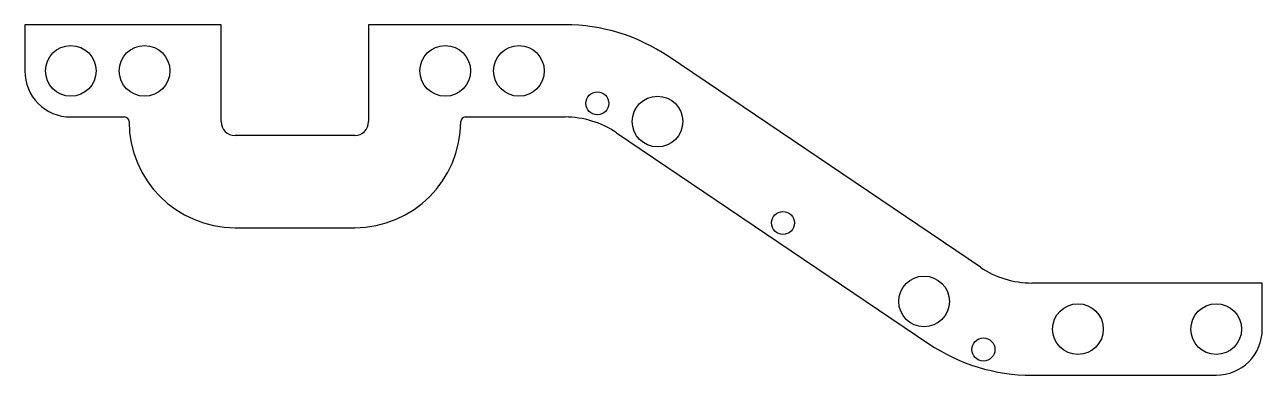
# Model space of a CAD drawing. Header units: millimetres. Extents: x -29 to 105, y -38 to 0.
import ezdxf

# ---------------------------------------------------------------- set-up
doc = ezdxf.new("R2010")
doc.units = ezdxf.units.MM
doc.layers.get('0').update_dxf_attribs({"linetype": 'CONTINUOUS'})

msp = doc.modelspace()

# ---------------------------------------------------------------- linework, layer by layer
for p, q in [((-8, 0), (-29.32, 0)), ((-8, -10.5), (-8, 0)), ((29.32, 0), (8, 0)), ((8, 0), (8, -10.5)), ((-29.32, 0), (-29.32, -5)), ((74.41, -26.29), (40.51, -3.42)), ((-24.32, -10), (-18.5, -10)), ((18.5, -10), (29.32, -10)), ((6.5, -12), (-6.5, -12)), ((34.91, -11.71), (68.81, -34.58)), ((-6.5, -22), (6.5, -22)), ((105, -28), (80, -28)), ((105, -33), (105, -28)), ((80, -38), (100, -38))]:
    msp.add_line(p, q)
for centre, radius in [((-24.32, -5), 2.75), ((-16.32, -5), 2.75), ((16.32, -5), 2.75), ((24.32, -5), 2.75), ((32.83, -8.52), 1.25), ((39.36, -10.49), 2.75), ((52.98, -21.49), 1.25), ((68.29, -30), 2.75), ((85, -33), 2.75), ((100, -33), 2.75), ((74.74, -35.21), 1.25)]:
    msp.add_circle(centre, radius)
for centre, radius, start, end in [((29.32, -20), 20, 55.996, 90), ((-24.32, -5), 5, 180, 270), ((-18.5, -10.5), 0.5, 0, 90), ((-6.5, -10.5), 11.5, 180, 270), ((-6.5, -10.5), 1.5, 180, 270), ((6.5, -10.5), 11.5, -90, 0), ((6.5, -10.5), 1.5, -90, 0), ((18.5, -10.5), 0.5, 90, 180), ((29.32, -20), 10, 55.996, 90), ((80, -18), 10, 235.996, 270), ((100, -33), 5, -90, 0), ((80, -18), 20, 235.996, 270)]:
    msp.add_arc(centre, radius, start, end)

doc.saveas('drawing.dxf')
